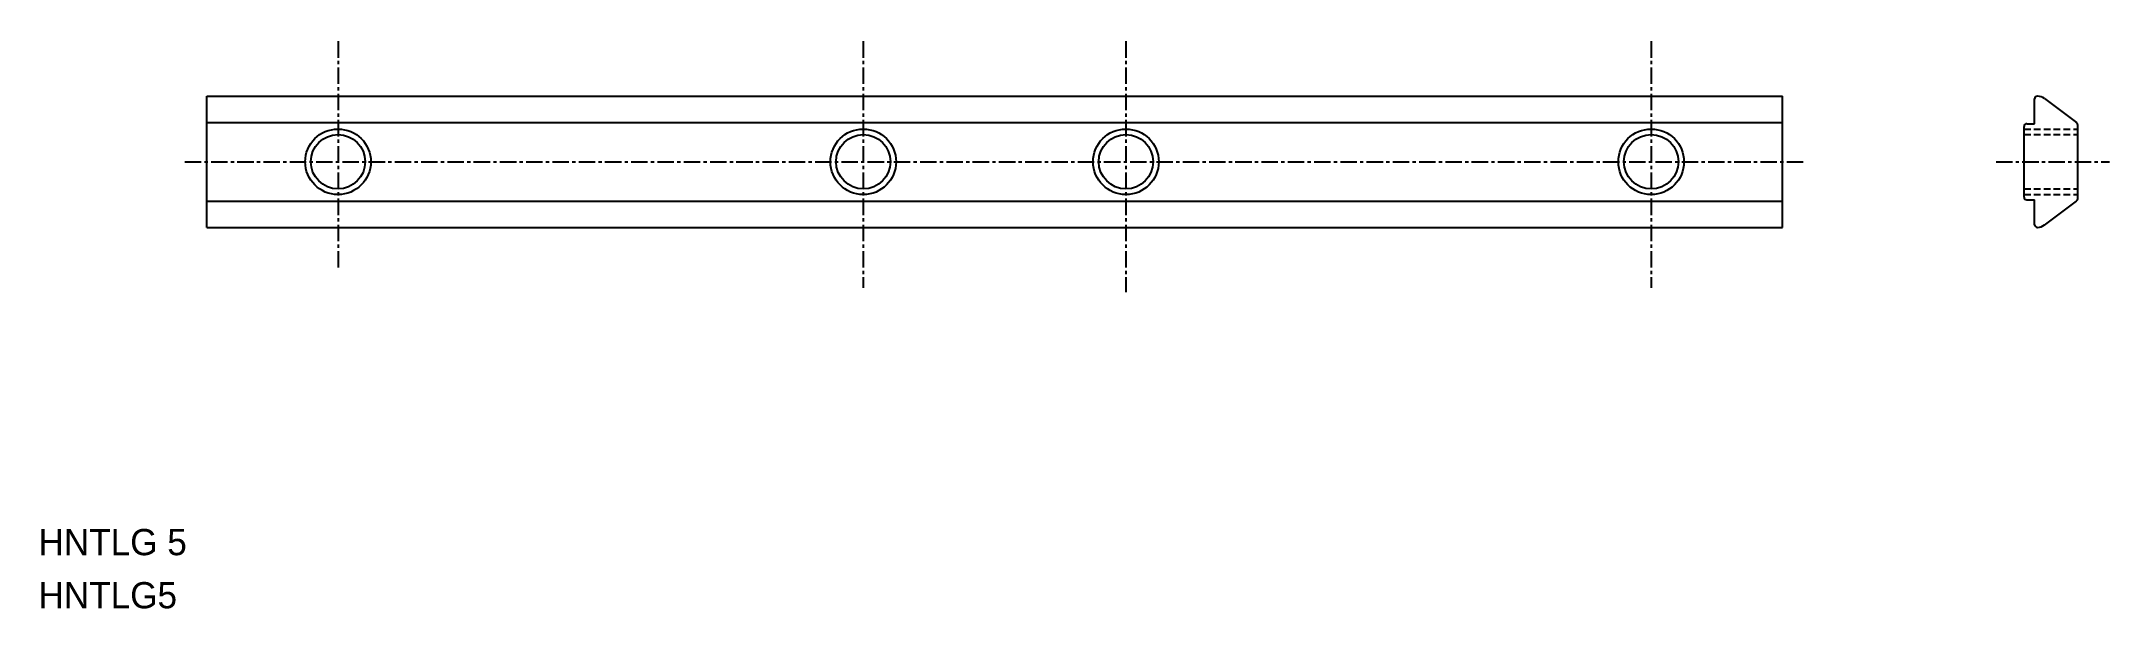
# Model space of a CAD drawing. Extents: x 0 to 158, y 0 to 43.
import ezdxf

# ---------------------------------------------------------------- set-up
doc = ezdxf.new("R2010")
doc.units = 0
doc.linetypes.add('CENTER', pattern=[2, 1.25, -0.25, 0.25, -0.25])
doc.linetypes.add('DASHED', pattern=[0.75, 0.5, -0.25])
doc.layers.get('0').update_dxf_attribs({"linetype": 'CONTINUOUS'})
doc.layers.add('CENTER', color=1, linetype='CENTER')

msp = doc.modelspace()

# ---------------------------------------------------------------- linework, layer by layer
at = {"color": 7, "linetype": 'CONTINUOUS'}
for p, q in [((12.81, 39.05), (132.81, 39.05)), ((12.81, 29.05), (12.81, 39.05)), ((132.81, 29.05), (132.81, 39.05)), ((152.01, 36.95), (152.01, 38.85)), ((152.77, 38.87), (155.19, 37.04)), ((12.81, 37.05), (132.81, 37.05)), ((151.21, 31.35), (151.21, 36.75)), ((151.41, 36.95), (152.01, 36.95)), ((155.31, 31.3), (155.31, 36.79)), ((12.81, 31.05), (132.81, 31.05)), ((151.41, 31.15), (152.01, 31.15)), ((152.01, 29.25), (152.01, 31.15)), ((152.77, 29.23), (155.19, 31.06)), ((12.81, 29.05), (132.81, 29.05))]:
    msp.add_line(p, q, dxfattribs=at)
at = {"color": 3, "linetype": 'DASHED'}
for p, q in [((151.21, 36.55), (155.31, 36.55)), ((151.21, 36.12), (155.31, 36.12)), ((151.21, 31.98), (155.31, 31.98)), ((151.21, 31.55), (155.31, 31.55))]:
    msp.add_line(p, q, dxfattribs=at)
at = {"color": 3, "linetype": 'CONTINUOUS'}
for centre in [(22.81, 34.05), (62.81, 34.05), (82.81, 34.05), (122.81, 34.05)]:
    msp.add_circle(centre, 2.5, dxfattribs=at)
at = {"color": 7, "linetype": 'CONTINUOUS'}
for centre in [(22.81, 34.05), (62.81, 34.05), (82.81, 34.05), (122.81, 34.05)]:
    msp.add_circle(centre, 2.07, dxfattribs=at)
for centre, radius, start, end in [((152.21, 38.85), 0.2, 86.4721, 180), ((152.2, 38.05), 1, 55.008, 88.4225), ((151.41, 36.75), 0.2, 90, 180), ((155.01, 36.79), 0.3, 0, 55.008), ((151.41, 31.35), 0.2, 180, 270), ((155.01, 31.3), 0.3, 304.9921, 0), ((152.21, 29.25), 0.2, 180, 273.5258), ((152.2, 30.05), 1, 271.5771, 304.9921)]:
    msp.add_arc(centre, radius, start, end, dxfattribs=at)
at = {"layer": 'CENTER', "color": 1, "linetype": 'CENTER'}
for p, q in [((22.81, 43.24), (22.81, 25.94)), ((62.81, 43.24), (62.81, 24.45)), ((82.81, 43.24), (82.81, 24.1)), ((122.81, 43.24), (122.81, 24.45)), ((11.14, 34.05), (134.45, 34.05)), ((149.07, 34.05), (157.72, 34.05))]:
    msp.add_line(p, q, dxfattribs=at)

# ---------------------------------------------------------------- texts
at = {"color": 7, "linetype": 'CONTINUOUS'}
for s, p in [('HNTLG 5', (0, 4.05)), ('HNTLG5', (0, 0))]:
    msp.add_text(s, height=2, dxfattribs=at).set_placement(p)

doc.saveas('drawing.dxf')
